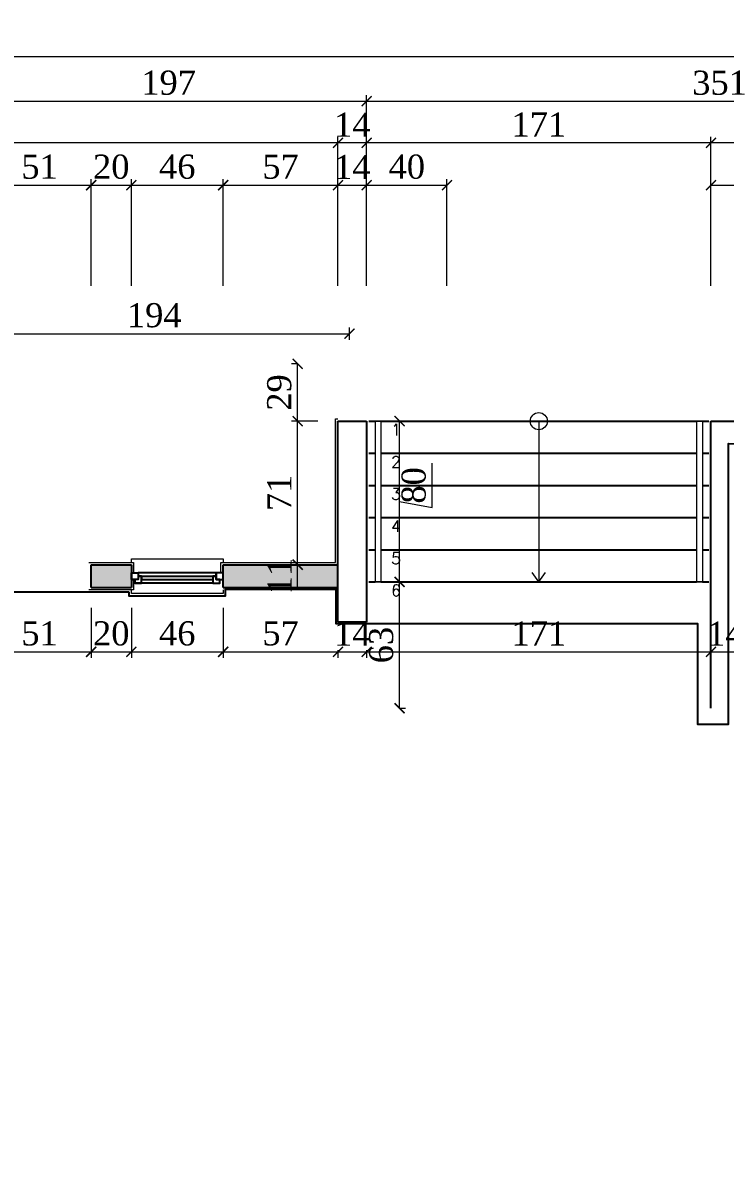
# Model space of a CAD drawing. Header units: metres. Extents: x 134072 to 172200, y 35728 to 38066.
# Drawn here: x 138261 to 138611, y 36903 to 37468 of the extents above; entities that cross this region are included whole.
import ezdxf

# ---------------------------------------------------------------- set-up
doc = ezdxf.new("R2010")
doc.units = ezdxf.units.M
for name, color, linetype in [('den', 156, 'Continuous'), ('duvaR', 52, 'Continuous'), ('Kolon', 175, 'Continuous'), ('pencere', 28, 'Continuous')]:
    doc.layers.add(name, color=color, linetype=linetype)
for name, color, linetype, lineweight in [('m_topraklama', 3, 'Continuous', 40), ('Olcu 20', 7, 'Continuous', 20), ('sıva', 145, 'Continuous', 5), ('tefriş', 23, 'Continuous', 15), ('Text 20', 253, 'Continuous', 20)]:
    doc.layers.add(name, color=color, linetype=linetype, lineweight=lineweight)
doc.styles.add('omer', font='times.ttf', dxfattribs={"height": 12})
doc.styles.get("Standard").update_dxf_attribs({"font": 'txt.shx'})
doc.dimstyles.new('ISO-25', dxfattribs={"dimtxt": 12, "dimasz": 5, "dimexe": 3, "dimexo": 10, "dimgap": 3, "dimtad": 1, "dimdec": 0, "dimtxsty": 'omer', "dimblk": 'ARCHTICK', "dimcen": 0, "dimclrd": 256, "dimclre": 256, "dimclrt": 256, "dimadec": 0, "dimazin": 0, "dimtfac": 1, "dimtdec": 0, "dimtix": 1, "dimtmove": 0, "dimatfit": 3, "dimldrblk": 'ARCHTICK', "dimfxl": 50, "dimfxlon": 1, "dimlwd": -1, "dimlwe": -1, "dimarcsym": 0})

# ---------------------------------------------------------------- blocks, each defined once
blk = doc.blocks.new('_ArchTick')
at = {"layer": 'Olcu 20', "color": 0, "const_width": 0.15}
blk.add_lwpolyline([(-0.5, -0.5), (0.5, 0.5)], dxfattribs=at)
blk = doc.blocks.new('*D408')
at = {"layer": 'Defpoints', "color": 0, "transparency": 16777216}
for p in [(138243.97, 37186.68), (138295.35, 37186.68), (138295.35, 37154.77)]:
    blk.add_point(p, dxfattribs=at)
at = {"layer": 'Olcu 20', "transparency": 16777216}
for p, q in [((138243.97, 37176.68), (138243.97, 37151.77)), ((138295.35, 37176.68), (138295.35, 37151.77)), ((138243.97, 37154.77), (138295.35, 37154.77))]:
    blk.add_line(p, q, dxfattribs=at)
at = {"layer": 'Olcu 20', "transparency": 16777216, "xscale": 5, "yscale": 5, "zscale": 5, "rotation": 180}
blk.add_blockref('_ArchTick', (138243.97, 37154.77), dxfattribs=at)
at = {"layer": 'Olcu 20', "transparency": 16777216, "xscale": 5, "yscale": 5, "zscale": 5}
blk.add_blockref('_ArchTick', (138295.35, 37154.77), dxfattribs=at)
at = {"layer": 'Olcu 20', "transparency": 16777216, "insert": (138269.66, 37163.88), "char_height": 12, "attachment_point": 5, "style": 'omer'}
blk.add_mtext('51', dxfattribs=at)
blk = doc.blocks.new('*D409')
at = {"layer": 'Defpoints', "color": 0, "transparency": 16777216}
for p in [(138295.35, 37186.68), (138315.33, 37186.68), (138315.33, 37154.77)]:
    blk.add_point(p, dxfattribs=at)
at = {"layer": 'Olcu 20', "transparency": 16777216}
for p, q in [((138295.35, 37176.68), (138295.35, 37151.77)), ((138315.33, 37176.68), (138315.33, 37151.77)), ((138295.35, 37154.77), (138315.33, 37154.77))]:
    blk.add_line(p, q, dxfattribs=at)
at = {"layer": 'Olcu 20', "transparency": 16777216, "insert": (138305.34, 37163.88), "char_height": 12, "attachment_point": 5, "style": 'omer'}
blk.add_mtext('20', dxfattribs=at)
blk = doc.blocks.new('*D410')
at = {"layer": 'Defpoints', "color": 0, "transparency": 16777216}
for p in [(138315.33, 37186.68), (138360.99, 37186.68), (138360.99, 37154.77)]:
    blk.add_point(p, dxfattribs=at)
at = {"layer": 'Olcu 20', "transparency": 16777216}
for p, q in [((138315.33, 37176.68), (138315.33, 37151.77)), ((138360.99, 37176.68), (138360.99, 37151.77)), ((138315.33, 37154.77), (138360.99, 37154.77))]:
    blk.add_line(p, q, dxfattribs=at)
at = {"layer": 'Olcu 20', "transparency": 16777216, "xscale": 5, "yscale": 5, "zscale": 5, "rotation": 180}
blk.add_blockref('_ArchTick', (138315.33, 37154.77), dxfattribs=at)
at = {"layer": 'Olcu 20', "transparency": 16777216, "xscale": 5, "yscale": 5, "zscale": 5}
blk.add_blockref('_ArchTick', (138360.99, 37154.77), dxfattribs=at)
at = {"layer": 'Olcu 20', "transparency": 16777216, "insert": (138338.16, 37163.88), "char_height": 12, "attachment_point": 5, "style": 'omer'}
blk.add_mtext('46', dxfattribs=at)
blk = doc.blocks.new('*D411')
at = {"layer": 'Defpoints', "color": 0, "transparency": 16777216}
for p in [(138360.99, 37186.68), (138418.07, 37165.6), (138418.07, 37154.77)]:
    blk.add_point(p, dxfattribs=at)
at = {"layer": 'Olcu 20', "transparency": 16777216}
for p, q in [((138360.99, 37176.68), (138360.99, 37151.77)), ((138360.99, 37154.77), (138418.07, 37154.77)), ((138418.07, 37155.6), (138418.07, 37151.77))]:
    blk.add_line(p, q, dxfattribs=at)
at = {"layer": 'Olcu 20', "transparency": 16777216, "xscale": 5, "yscale": 5, "zscale": 5, "rotation": 180}
blk.add_blockref('_ArchTick', (138360.99, 37154.77), dxfattribs=at)
at = {"layer": 'Olcu 20', "transparency": 16777216, "xscale": 5, "yscale": 5, "zscale": 5}
blk.add_blockref('_ArchTick', (138418.07, 37154.77), dxfattribs=at)
at = {"layer": 'Olcu 20', "transparency": 16777216, "insert": (138389.53, 37163.9), "char_height": 12, "attachment_point": 5, "style": 'omer'}
blk.add_mtext('57', dxfattribs=at)
blk = doc.blocks.new('*D412')
at = {"layer": 'Defpoints', "color": 0, "transparency": 16777216}
for p in [(138418.07, 37165.6), (138432.35, 37165.6), (138432.35, 37154.77)]:
    blk.add_point(p, dxfattribs=at)
at = {"layer": 'Olcu 20', "transparency": 16777216}
for p, q in [((138418.07, 37155.6), (138418.07, 37151.77)), ((138418.07, 37154.77), (138432.35, 37154.77)), ((138432.35, 37155.6), (138432.35, 37151.77))]:
    blk.add_line(p, q, dxfattribs=at)
at = {"layer": 'Olcu 20', "transparency": 16777216, "insert": (138425.21, 37163.77), "char_height": 12, "attachment_point": 5, "style": 'omer'}
blk.add_mtext('14', dxfattribs=at)
blk = doc.blocks.new('*D413')
at = {"layer": 'Defpoints', "color": 0, "transparency": 16777216}
for p in [(138432.35, 37165.6), (138603.59, 37159.84), (138603.59, 37154.77)]:
    blk.add_point(p, dxfattribs=at)
at = {"layer": 'Olcu 20', "transparency": 16777216}
for p, q in [((138432.35, 37155.6), (138432.35, 37151.77)), ((138432.35, 37154.77), (138603.59, 37154.77)), ((138603.59, 37154.77), (138603.59, 37151.77))]:
    blk.add_line(p, q, dxfattribs=at)
at = {"layer": 'Olcu 20', "transparency": 16777216, "xscale": 5, "yscale": 5, "zscale": 5, "rotation": 180}
blk.add_blockref('_ArchTick', (138432.35, 37154.77), dxfattribs=at)
at = {"layer": 'Olcu 20', "transparency": 16777216, "xscale": 5, "yscale": 5, "zscale": 5}
blk.add_blockref('_ArchTick', (138603.59, 37154.77), dxfattribs=at)
at = {"layer": 'Olcu 20', "transparency": 16777216, "insert": (138517.97, 37163.9), "char_height": 12, "attachment_point": 5, "style": 'omer'}
blk.add_mtext('171', dxfattribs=at)
blk = doc.blocks.new('*D414')
at = {"layer": 'Defpoints', "color": 0, "transparency": 16777216}
for p in [(138603.59, 37159.84), (138617.86, 37159.84), (138617.86, 37154.77)]:
    blk.add_point(p, dxfattribs=at)
at = {"layer": 'Olcu 20', "transparency": 16777216}
for p, q in [((138603.59, 37154.77), (138603.59, 37151.77)), ((138603.59, 37154.77), (138617.86, 37154.77)), ((138617.86, 37154.77), (138617.86, 37151.77))]:
    blk.add_line(p, q, dxfattribs=at)
at = {"layer": 'Olcu 20', "transparency": 16777216, "insert": (138610.73, 37163.77), "char_height": 12, "attachment_point": 5, "style": 'omer'}
blk.add_mtext('14', dxfattribs=at)
blk = doc.blocks.new('*D493')
at = {"layer": 'Defpoints', "color": 0, "transparency": 16777216}
for p in [(138444.08, 37189.54), (138448.72, 37189.54), (138440.3, 37126.75)]:
    blk.add_point(p, dxfattribs=at)
at = {"layer": 'Olcu 20', "transparency": 16777216}
for p, q in [((138448.72, 37189.54), (138451.72, 37189.54)), ((138448.72, 37126.75), (138448.72, 37189.54)), ((138448.72, 37126.75), (138451.72, 37126.75))]:
    blk.add_line(p, q, dxfattribs=at)
at = {"layer": 'Olcu 20', "transparency": 16777216, "xscale": 5, "yscale": 5, "zscale": 5}
for p, rotation in [((138448.72, 37189.54), 90), ((138448.72, 37126.75), 270)]:
    blk.add_blockref('_ArchTick', p, dxfattribs=dict(at, rotation=rotation))
at = {"layer": 'Olcu 20', "transparency": 16777216, "insert": (138439.62, 37158.14), "char_height": 12, "attachment_point": 5, "rotation": 90, "style": 'omer'}
blk.add_mtext('63', dxfattribs=at)
blk = doc.blocks.new('*D494')
at = {"layer": 'Defpoints', "color": 0, "transparency": 16777216}
for p in [(138442.12, 37269.5), (138448.72, 37269.5), (138444.08, 37189.54)]:
    blk.add_point(p, dxfattribs=at)
at = {"layer": 'Olcu 20', "transparency": 16777216}
for p, q in [((138448.72, 37269.5), (138451.72, 37269.5)), ((138448.72, 37189.54), (138448.72, 37269.5)), ((138464.9, 37226.52), (138464.9, 37248.53)), ((138448.72, 37229.52), (138464.9, 37226.52)), ((138448.72, 37189.54), (138451.72, 37189.54))]:
    blk.add_line(p, q, dxfattribs=at)
at = {"layer": 'Olcu 20', "transparency": 16777216, "xscale": 5, "yscale": 5, "zscale": 5}
for p, rotation in [((138448.72, 37269.5), 90), ((138448.72, 37189.54), 270)]:
    blk.add_blockref('_ArchTick', p, dxfattribs=dict(at, rotation=rotation))
at = {"layer": 'Olcu 20', "transparency": 16777216, "insert": (138455.79, 37237.53), "char_height": 12, "attachment_point": 5, "rotation": 90, "style": 'omer'}
blk.add_mtext('80', dxfattribs=at)
blk = doc.blocks.new('*D497')
at = {"layer": 'Defpoints', "color": 0, "transparency": 16777216}
for p in [(138398.04, 37198.1), (138404.18, 37198.1), (138404.72, 37186.68)]:
    blk.add_point(p, dxfattribs=at)
at = {"layer": 'Olcu 20', "transparency": 16777216}
for p, q in [((138398.04, 37198.1), (138395.04, 37198.1)), ((138398.04, 37186.68), (138398.04, 37198.1)), ((138398.04, 37186.68), (138395.04, 37186.68))]:
    blk.add_line(p, q, dxfattribs=at)
at = {"layer": 'Olcu 20', "transparency": 16777216, "insert": (138389.04, 37192.39), "char_height": 12, "attachment_point": 5, "rotation": 90, "style": 'omer'}
blk.add_mtext('11', dxfattribs=at)
blk = doc.blocks.new('*D498')
at = {"layer": 'Defpoints', "color": 0, "transparency": 16777216}
for p in [(138398.04, 37269.45), (138418.07, 37269.45), (138404.18, 37198.1)]:
    blk.add_point(p, dxfattribs=at)
at = {"layer": 'Olcu 20', "transparency": 16777216}
for p, q in [((138408.07, 37269.45), (138395.04, 37269.45)), ((138398.04, 37198.1), (138398.04, 37269.45)), ((138398.04, 37198.1), (138395.04, 37198.1))]:
    blk.add_line(p, q, dxfattribs=at)
at = {"layer": 'Olcu 20', "transparency": 16777216, "xscale": 5, "yscale": 5, "zscale": 5}
for p, rotation in [((138398.04, 37269.45), 90), ((138398.04, 37198.1), 270)]:
    blk.add_blockref('_ArchTick', p, dxfattribs=dict(at, rotation=rotation))
at = {"layer": 'Olcu 20', "transparency": 16777216, "insert": (138388.92, 37233.78), "char_height": 12, "attachment_point": 5, "rotation": 90, "style": 'omer'}
blk.add_mtext('71', dxfattribs=at)
blk = doc.blocks.new('*D499')
at = {"layer": 'Defpoints', "color": 0, "transparency": 16777216}
for p in [(138398.04, 37297.99), (138404.18, 37297.99), (138418.07, 37269.45)]:
    blk.add_point(p, dxfattribs=at)
at = {"layer": 'Olcu 20', "transparency": 16777216}
for p, q in [((138398.04, 37297.99), (138395.04, 37297.99)), ((138398.04, 37269.45), (138398.04, 37297.99)), ((138408.07, 37269.45), (138395.04, 37269.45))]:
    blk.add_line(p, q, dxfattribs=at)
at = {"layer": 'Olcu 20', "transparency": 16777216, "xscale": 5, "yscale": 5, "zscale": 5}
for p, rotation in [((138398.04, 37297.99), 90), ((138398.04, 37269.45), 270)]:
    blk.add_blockref('_ArchTick', p, dxfattribs=dict(at, rotation=rotation))
at = {"layer": 'Olcu 20', "transparency": 16777216, "insert": (138388.92, 37283.72), "char_height": 12, "attachment_point": 5, "rotation": 90, "style": 'omer'}
blk.add_mtext('29', dxfattribs=at)
blk = doc.blocks.new('*D549')
at = {"layer": 'Defpoints', "color": 0, "transparency": 16777216}
for p in [(138295.35, 37386.81), (138243.97, 37198.1), (138295.35, 37198.1)]:
    blk.add_point(p, dxfattribs=at)
at = {"layer": 'Olcu 20', "transparency": 16777216}
for p, q in [((138243.97, 37336.81), (138243.97, 37389.81)), ((138243.97, 37386.81), (138295.35, 37386.81)), ((138295.35, 37336.81), (138295.35, 37389.81))]:
    blk.add_line(p, q, dxfattribs=at)
at = {"layer": 'Olcu 20', "transparency": 16777216, "xscale": 5, "yscale": 5, "zscale": 5, "rotation": 180}
blk.add_blockref('_ArchTick', (138243.97, 37386.81), dxfattribs=at)
at = {"layer": 'Olcu 20', "transparency": 16777216, "xscale": 5, "yscale": 5, "zscale": 5}
blk.add_blockref('_ArchTick', (138295.35, 37386.81), dxfattribs=at)
at = {"layer": 'Olcu 20', "transparency": 16777216, "insert": (138269.66, 37395.91), "char_height": 12, "attachment_point": 5, "style": 'omer'}
blk.add_mtext('51', dxfattribs=at)
blk = doc.blocks.new('*D550')
at = {"layer": 'Defpoints', "color": 0, "transparency": 16777216}
for p in [(138315.33, 37386.81), (138295.35, 37198.1), (138315.33, 37198.1)]:
    blk.add_point(p, dxfattribs=at)
at = {"layer": 'Olcu 20', "transparency": 16777216}
for p, q in [((138295.35, 37336.81), (138295.35, 37389.81)), ((138295.35, 37386.81), (138315.33, 37386.81)), ((138315.33, 37336.81), (138315.33, 37389.81))]:
    blk.add_line(p, q, dxfattribs=at)
at = {"layer": 'Olcu 20', "transparency": 16777216, "insert": (138305.34, 37395.91), "char_height": 12, "attachment_point": 5, "style": 'omer'}
blk.add_mtext('20', dxfattribs=at)
blk = doc.blocks.new('*D551')
at = {"layer": 'Defpoints', "color": 0, "transparency": 16777216}
for p in [(138360.99, 37386.81), (138315.33, 37198.1), (138360.99, 37198.1)]:
    blk.add_point(p, dxfattribs=at)
at = {"layer": 'Olcu 20', "transparency": 16777216}
for p, q in [((138315.33, 37336.81), (138315.33, 37389.81)), ((138315.33, 37386.81), (138360.99, 37386.81)), ((138360.99, 37336.81), (138360.99, 37389.81))]:
    blk.add_line(p, q, dxfattribs=at)
at = {"layer": 'Olcu 20', "transparency": 16777216, "xscale": 5, "yscale": 5, "zscale": 5, "rotation": 180}
blk.add_blockref('_ArchTick', (138315.33, 37386.81), dxfattribs=at)
at = {"layer": 'Olcu 20', "transparency": 16777216, "xscale": 5, "yscale": 5, "zscale": 5}
blk.add_blockref('_ArchTick', (138360.99, 37386.81), dxfattribs=at)
at = {"layer": 'Olcu 20', "transparency": 16777216, "insert": (138338.16, 37395.91), "char_height": 12, "attachment_point": 5, "style": 'omer'}
blk.add_mtext('46', dxfattribs=at)
blk = doc.blocks.new('*D552')
at = {"layer": 'Defpoints', "color": 0, "transparency": 16777216}
for p in [(138418.07, 37386.81), (138418.07, 37269.45), (138360.99, 37198.1)]:
    blk.add_point(p, dxfattribs=at)
at = {"layer": 'Olcu 20', "transparency": 16777216}
for p, q in [((138360.99, 37336.81), (138360.99, 37389.81)), ((138360.99, 37386.81), (138418.07, 37386.81)), ((138418.07, 37336.81), (138418.07, 37389.81))]:
    blk.add_line(p, q, dxfattribs=at)
at = {"layer": 'Olcu 20', "transparency": 16777216, "xscale": 5, "yscale": 5, "zscale": 5, "rotation": 180}
blk.add_blockref('_ArchTick', (138360.99, 37386.81), dxfattribs=at)
at = {"layer": 'Olcu 20', "transparency": 16777216, "xscale": 5, "yscale": 5, "zscale": 5}
blk.add_blockref('_ArchTick', (138418.07, 37386.81), dxfattribs=at)
at = {"layer": 'Olcu 20', "transparency": 16777216, "insert": (138389.53, 37395.93), "char_height": 12, "attachment_point": 5, "style": 'omer'}
blk.add_mtext('57', dxfattribs=at)
blk = doc.blocks.new('*D553')
at = {"layer": 'Defpoints', "color": 0, "transparency": 16777216}
for p in [(138432.35, 37386.81), (138418.07, 37269.45), (138432.35, 37269.45)]:
    blk.add_point(p, dxfattribs=at)
at = {"layer": 'Olcu 20', "transparency": 16777216}
for p, q in [((138418.07, 37336.81), (138418.07, 37389.81)), ((138418.07, 37386.81), (138432.35, 37386.81)), ((138432.35, 37336.81), (138432.35, 37389.81))]:
    blk.add_line(p, q, dxfattribs=at)
at = {"layer": 'Olcu 20', "transparency": 16777216, "insert": (138425.21, 37395.81), "char_height": 12, "attachment_point": 5, "style": 'omer'}
blk.add_mtext('14', dxfattribs=at)
blk = doc.blocks.new('*D554')
at = {"layer": 'Defpoints', "color": 0, "transparency": 16777216}
for p in [(138472.3, 37386.81), (138432.35, 37269.45), (138472.3, 37126.75)]:
    blk.add_point(p, dxfattribs=at)
at = {"layer": 'Olcu 20', "transparency": 16777216}
for p, q in [((138432.35, 37336.81), (138432.35, 37389.81)), ((138432.35, 37386.81), (138472.3, 37386.81)), ((138472.3, 37336.81), (138472.3, 37389.81))]:
    blk.add_line(p, q, dxfattribs=at)
at = {"layer": 'Olcu 20', "transparency": 16777216, "xscale": 5, "yscale": 5, "zscale": 5, "rotation": 180}
blk.add_blockref('_ArchTick', (138432.35, 37386.81), dxfattribs=at)
at = {"layer": 'Olcu 20', "transparency": 16777216, "xscale": 5, "yscale": 5, "zscale": 5}
blk.add_blockref('_ArchTick', (138472.3, 37386.81), dxfattribs=at)
at = {"layer": 'Olcu 20', "transparency": 16777216, "insert": (138452.32, 37395.91), "char_height": 12, "attachment_point": 5, "style": 'omer'}
blk.add_mtext('40', dxfattribs=at)
blk = doc.blocks.new('*D504')
at = {"layer": 'Defpoints', "color": 0, "transparency": 16777216}
for p in [(138654.96, 37386.81), (138603.59, 37269.45), (138654.96, 37269.45)]:
    blk.add_point(p, dxfattribs=at)
at = {"layer": 'Olcu 20', "transparency": 16777216}
for p, q in [((138603.59, 37336.81), (138603.59, 37389.81)), ((138603.59, 37386.81), (138654.96, 37386.81)), ((138654.96, 37336.81), (138654.96, 37389.81))]:
    blk.add_line(p, q, dxfattribs=at)
at = {"layer": 'Olcu 20', "transparency": 16777216, "xscale": 5, "yscale": 5, "zscale": 5, "rotation": 180}
blk.add_blockref('_ArchTick', (138603.59, 37386.81), dxfattribs=at)
at = {"layer": 'Olcu 20', "transparency": 16777216, "xscale": 5, "yscale": 5, "zscale": 5}
blk.add_blockref('_ArchTick', (138654.96, 37386.81), dxfattribs=at)
at = {"layer": 'Olcu 20', "transparency": 16777216, "insert": (138629.28, 37395.91), "char_height": 12, "attachment_point": 5, "style": 'omer'}
blk.add_mtext('51', dxfattribs=at)
blk = doc.blocks.new('*D560')
at = {"layer": 'Defpoints', "color": 0, "transparency": 16777216}
for p in [(138603.59, 37407.85), (138603.59, 37269.45), (138783.4, 37269.45)]:
    blk.add_point(p, dxfattribs=at)
at = {"layer": 'Olcu 20', "transparency": 16777216}
for p, q in [((138603.59, 37357.85), (138603.59, 37410.85)), ((138783.4, 37407.85), (138603.59, 37407.85)), ((138783.4, 37357.85), (138783.4, 37410.85))]:
    blk.add_line(p, q, dxfattribs=at)
at = {"layer": 'Olcu 20', "transparency": 16777216, "xscale": 5, "yscale": 5, "zscale": 5, "rotation": 180}
blk.add_blockref('_ArchTick', (138603.59, 37407.85), dxfattribs=at)
at = {"layer": 'Olcu 20', "transparency": 16777216, "xscale": 5, "yscale": 5, "zscale": 5}
blk.add_blockref('_ArchTick', (138783.4, 37407.85), dxfattribs=at)
at = {"layer": 'Olcu 20', "transparency": 16777216, "insert": (138693.5, 37416.95), "char_height": 12, "attachment_point": 5, "style": 'omer'}
blk.add_mtext('180', dxfattribs=at)
blk = doc.blocks.new('*D561')
at = {"layer": 'Defpoints', "color": 0, "transparency": 16777216}
for p in [(138432.35, 37407.85), (138432.35, 37269.45), (138603.59, 37269.45)]:
    blk.add_point(p, dxfattribs=at)
at = {"layer": 'Olcu 20', "transparency": 16777216}
for p, q in [((138432.35, 37357.85), (138432.35, 37410.85)), ((138603.59, 37407.85), (138432.35, 37407.85)), ((138603.59, 37357.85), (138603.59, 37410.85))]:
    blk.add_line(p, q, dxfattribs=at)
at = {"layer": 'Olcu 20', "transparency": 16777216, "xscale": 5, "yscale": 5, "zscale": 5, "rotation": 180}
blk.add_blockref('_ArchTick', (138432.35, 37407.85), dxfattribs=at)
at = {"layer": 'Olcu 20', "transparency": 16777216, "xscale": 5, "yscale": 5, "zscale": 5}
blk.add_blockref('_ArchTick', (138603.59, 37407.85), dxfattribs=at)
at = {"layer": 'Olcu 20', "transparency": 16777216, "insert": (138517.97, 37416.97), "char_height": 12, "attachment_point": 5, "style": 'omer'}
blk.add_mtext('171', dxfattribs=at)
blk = doc.blocks.new('*D562')
at = {"layer": 'Defpoints', "color": 0, "transparency": 16777216}
for p in [(138418.07, 37407.85), (138418.07, 37269.45), (138432.35, 37269.45)]:
    blk.add_point(p, dxfattribs=at)
at = {"layer": 'Olcu 20', "transparency": 16777216}
for p, q in [((138418.07, 37357.85), (138418.07, 37410.85)), ((138432.35, 37407.85), (138418.07, 37407.85)), ((138432.35, 37357.85), (138432.35, 37410.85))]:
    blk.add_line(p, q, dxfattribs=at)
at = {"layer": 'Olcu 20', "transparency": 16777216, "insert": (138425.21, 37416.85), "char_height": 12, "attachment_point": 5, "style": 'omer'}
blk.add_mtext('14', dxfattribs=at)
blk = doc.blocks.new('*D563')
at = {"layer": 'Defpoints', "color": 0, "transparency": 16777216}
for p in [(137958.56, 37407.85), (137958.56, 37269.45), (138418.07, 37269.45)]:
    blk.add_point(p, dxfattribs=at)
at = {"layer": 'Olcu 20', "transparency": 16777216}
for p, q in [((137958.56, 37357.85), (137958.56, 37410.85)), ((138418.07, 37407.85), (137958.56, 37407.85)), ((138418.07, 37357.85), (138418.07, 37410.85))]:
    blk.add_line(p, q, dxfattribs=at)
at = {"layer": 'Olcu 20', "transparency": 16777216, "xscale": 5, "yscale": 5, "zscale": 5, "rotation": 180}
blk.add_blockref('_ArchTick', (137958.56, 37407.85), dxfattribs=at)
at = {"layer": 'Olcu 20', "transparency": 16777216, "xscale": 5, "yscale": 5, "zscale": 5}
blk.add_blockref('_ArchTick', (138418.07, 37407.85), dxfattribs=at)
at = {"layer": 'Olcu 20', "transparency": 16777216, "insert": (138188.32, 37416.95), "char_height": 12, "attachment_point": 5, "style": 'omer'}
blk.add_mtext('460', dxfattribs=at)
blk = doc.blocks.new('*D514')
at = {"layer": 'Defpoints', "color": 0, "transparency": 16777216}
for p in [(138432.35, 37428.55), (138235.41, 37358.92), (138432.35, 37358.92)]:
    blk.add_point(p, dxfattribs=at)
at = {"layer": 'Olcu 20', "transparency": 16777216}
for p, q in [((138235.41, 37378.55), (138235.41, 37431.55)), ((138432.35, 37378.55), (138432.35, 37431.55)), ((138235.41, 37428.55), (138432.35, 37428.55))]:
    blk.add_line(p, q, dxfattribs=at)
at = {"layer": 'Olcu 20', "transparency": 16777216, "xscale": 5, "yscale": 5, "zscale": 5, "rotation": 180}
blk.add_blockref('_ArchTick', (138235.41, 37428.55), dxfattribs=at)
at = {"layer": 'Olcu 20', "transparency": 16777216, "xscale": 5, "yscale": 5, "zscale": 5}
blk.add_blockref('_ArchTick', (138432.35, 37428.55), dxfattribs=at)
at = {"layer": 'Olcu 20', "transparency": 16777216, "insert": (138333.88, 37437.67), "char_height": 12, "attachment_point": 5, "style": 'omer'}
blk.add_mtext('197', dxfattribs=at)
blk = doc.blocks.new('*D515')
at = {"layer": 'Defpoints', "color": 0, "transparency": 16777216}
for p in [(138783.4, 37428.55), (138432.35, 37358.92), (138783.4, 37358.92)]:
    blk.add_point(p, dxfattribs=at)
at = {"layer": 'Olcu 20', "transparency": 16777216}
for p, q in [((138432.35, 37378.55), (138432.35, 37431.55)), ((138783.4, 37378.55), (138783.4, 37431.55)), ((138432.35, 37428.55), (138783.4, 37428.55))]:
    blk.add_line(p, q, dxfattribs=at)
at = {"layer": 'Olcu 20', "transparency": 16777216, "xscale": 5, "yscale": 5, "zscale": 5, "rotation": 180}
blk.add_blockref('_ArchTick', (138432.35, 37428.55), dxfattribs=at)
at = {"layer": 'Olcu 20', "transparency": 16777216, "xscale": 5, "yscale": 5, "zscale": 5}
blk.add_blockref('_ArchTick', (138783.4, 37428.55), dxfattribs=at)
at = {"layer": 'Olcu 20', "transparency": 16777216, "insert": (138607.87, 37437.65), "char_height": 12, "attachment_point": 5, "style": 'omer'}
blk.add_mtext('351', dxfattribs=at)
blk = doc.blocks.new('*D520')
at = {"layer": 'Defpoints', "color": 0, "transparency": 16777216}
for p in [(137958.56, 37450.58), (137958.56, 37269.45), (139337.09, 37269.45)]:
    blk.add_point(p, dxfattribs=at)
at = {"layer": 'Olcu 20', "transparency": 16777216}
for p, q in [((137958.56, 37400.58), (137958.56, 37453.58)), ((139337.09, 37400.58), (139337.09, 37453.58)), ((139337.09, 37450.58), (137958.56, 37450.58))]:
    blk.add_line(p, q, dxfattribs=at)
at = {"layer": 'Olcu 20', "transparency": 16777216, "xscale": 5, "yscale": 5, "zscale": 5, "rotation": 180}
blk.add_blockref('_ArchTick', (137958.56, 37450.58), dxfattribs=at)
at = {"layer": 'Olcu 20', "transparency": 16777216, "xscale": 5, "yscale": 5, "zscale": 5}
blk.add_blockref('_ArchTick', (139337.09, 37450.58), dxfattribs=at)
at = {"layer": 'Olcu 20', "transparency": 16777216, "insert": (138647.83, 37459.7), "char_height": 12, "attachment_point": 5, "style": 'omer'}
blk.add_mtext('1379', dxfattribs=at)
blk = doc.blocks.new('*D631')
at = {"layer": 'Defpoints', "color": 0, "transparency": 16777216}
for p in [(138423.78, 37312.96), (138229.7, 37297.99), (138423.78, 37297.99)]:
    blk.add_point(p, dxfattribs=at)
at = {"layer": 'Olcu 20', "transparency": 16777216}
for p, q in [((138229.7, 37309.96), (138229.7, 37315.96)), ((138229.7, 37312.96), (138423.78, 37312.96)), ((138423.78, 37309.96), (138423.78, 37315.96))]:
    blk.add_line(p, q, dxfattribs=at)
at = {"layer": 'Olcu 20', "transparency": 16777216, "xscale": 5, "yscale": 5, "zscale": 5, "rotation": 180}
blk.add_blockref('_ArchTick', (138229.7, 37312.96), dxfattribs=at)
at = {"layer": 'Olcu 20', "transparency": 16777216, "xscale": 5, "yscale": 5, "zscale": 5}
blk.add_blockref('_ArchTick', (138423.78, 37312.96), dxfattribs=at)
at = {"layer": 'Olcu 20', "transparency": 16777216, "insert": (138326.74, 37322.08), "char_height": 12, "attachment_point": 5, "style": 'omer'}
blk.add_mtext('194', dxfattribs=at)

msp = doc.modelspace()

# ---------------------------------------------------------------- hatches: boundary and pattern name
at = {"layer": 'm_topraklama'}
h = msp.add_hatch(dxfattribs=at)
h.set_pattern_fill('JIS_STN_2.5', color=4)
h.set_pattern_definition([(45, (3413.7311, 9022.4061), (-1.767766953, 1.767766953), []), (45, (3415.4961, 9022.4061), (-1.767766953, 1.767766953), [1.2, -0.5])])
h.paths.add_polyline_path([(138218.29, 37198.1), (138152.64, 37198.1), (138152.64, 37186.68), (138218.29, 37186.68)])
h.paths.add_polyline_path([(138235.41, 37198.1), (138218.29, 37198.1), (138218.29, 37163.85), (138235.41, 37163.85)])
h.paths.add_polyline_path([(138243.97, 37198.1), (138235.41, 37198.1), (138235.41, 37186.68), (138243.97, 37186.68)])
h.paths.add_polyline_path([(138315.33, 37198.1), (138295.35, 37198.1), (138295.35, 37186.68), (138315.33, 37186.68)])
h.paths.add_polyline_path([(138418.07, 37198.1), (138360.99, 37198.1), (138360.99, 37186.68), (138418.07, 37186.68)])
h.paths.add_polyline_path([(138049.9, 37198.1), (137975.69, 37198.1), (137975.69, 37186.68), (138049.9, 37186.68)])
h.paths.add_polyline_path([(137975.69, 37198.1), (137958.56, 37198.1), (137958.56, 37163.85), (137975.69, 37163.85)])
h.paths.add_polyline_path([(137969.98, 37163.85), (137958.56, 37163.85), (137958.56, 37078.23), (137969.98, 37078.23)])
h.paths.add_polyline_path([(137969.98, 36975.48), (137958.56, 36975.48), (137958.56, 36889.86), (137969.98, 36889.86)])
h.paths.add_polyline_path([(137975.69, 36889.86), (137958.56, 36889.86), (137958.56, 36855.61), (137975.69, 36855.61)])
h.paths.add_polyline_path([(137969.98, 36855.61), (137958.56, 36855.61), (137958.56, 36764.28), (137969.98, 36764.28)])
h.paths.add_polyline_path([(137969.98, 36684.36), (137958.56, 36684.36), (137958.56, 36613.01), (137969.98, 36613.01)])
h.paths.add_polyline_path([(137975.69, 36613.01), (137958.56, 36613.01), (137958.56, 36578.76), (137975.69, 36578.76)])
h.paths.add_polyline_path([(137969.98, 36578.76), (137958.56, 36578.76), (137958.56, 36510.26), (137969.98, 36510.26)])
h.paths.add_polyline_path([(137969.98, 36430.35), (137958.56, 36430.35), (137958.56, 36390.39), (137969.98, 36390.39)])
h.paths.add_polyline_path([(137975.69, 36390.39), (137958.56, 36390.39), (137958.56, 36356.14), (137975.69, 36356.14)])
h.paths.add_polyline_path([(138129.81, 36367.56), (137975.69, 36367.56), (137975.69, 36356.14), (138129.81, 36356.14)])
h.paths.add_polyline_path([(138164.06, 36373.26), (138129.81, 36373.26), (138129.81, 36356.14), (138164.06, 36356.14)])
h.paths.add_polyline_path([(138241.12, 36367.56), (138164.06, 36367.56), (138164.06, 36356.14), (138241.12, 36356.14)])
h.paths.add_polyline_path([(139000.31, 36316.18), (138966.06, 36316.18), (138966.06, 36299.06), (139000.31, 36299.06), (139000.31, 36299.06)])
h.paths.add_polyline_path([(138971.77, 36299.06), (138966.06, 36299.06), (138966.06, 36276.22), (138783.4, 36276.22), (138783.4, 36299.06), (138777.69, 36299.06), (138777.69, 36270.52), (138971.77, 36270.52)])
h.paths.add_polyline_path([(139071.66, 36310.47), (139000.31, 36310.47), (139000.31, 36299.06), (139071.66, 36299.06)])
h.paths.add_polyline_path([(139245.76, 36310.47), (139174.41, 36310.47), (139174.41, 36299.06), (139245.76, 36299.06)])
h.paths.add_polyline_path([(139280.01, 36316.18), (139245.76, 36316.18), (139245.76, 36299.06), (139280.01, 36299.06)])
h.paths.add_polyline_path([(139280.01, 36393.24), (139268.6, 36393.24), (139268.6, 36316.18), (139280.01, 36316.18)])
h.paths.add_polyline_path([(139280.01, 36578.76), (139268.6, 36578.76), (139268.6, 36495.99), (139280.01, 36495.99)])
h.paths.add_polyline_path([(139337.09, 36593.03), (139337.09, 36593.03), (139265.74, 36593.03), (139265.74, 36578.76), (139337.09, 36578.76)])
h.paths.add_polyline_path([(139337.09, 36648.68), (139325.68, 36648.68), (139325.68, 36593.03), (139337.09, 36593.03)])
h.paths.add_polyline_path([(139337.09, 36767.13), (139325.68, 36767.13), (139325.68, 36728.6), (139337.09, 36728.6)])
h.paths.add_polyline_path([(139337.09, 36801.38), (139319.97, 36801.38), (139319.97, 36767.13), (139337.09, 36767.13)])
h.paths.add_polyline_path([(139337.09, 36839.91), (139325.68, 36839.91), (139325.68, 36801.38), (139337.09, 36801.38)])
h.paths.add_polyline_path([(139337.09, 36975.48), (139325.68, 36975.48), (139325.68, 36919.82), (139337.09, 36919.82)])
h.paths.add_polyline_path([(139337.09, 36989.75), (139265.74, 36989.75), (139265.74, 36975.48), (139337.09, 36975.48)])
h.paths.add_polyline_path([(139280.01, 37069.66), (139268.6, 37069.66), (139268.6, 36989.75), (139280.01, 36989.75)])
h.paths.add_polyline_path([(139280.01, 37252.33), (139268.6, 37252.33), (139268.6, 37172.41), (139280.01, 37172.41)])
h.paths.add_polyline_path([(139280.01, 37269.45), (139245.76, 37269.45), (139245.76, 37252.33), (139280.01, 37252.33)])
h.paths.add_polyline_path([(139245.76, 37269.45), (139174.41, 37269.45), (139174.41, 37258.04), (139245.76, 37258.04)])
h.paths.add_polyline_path([(139071.66, 37269.45), (139000.31, 37269.45), (139000.31, 37258.04), (139071.66, 37258.04)])
h.paths.add_polyline_path([(139000.31, 37269.45), (138966.06, 37269.45), (138966.06, 37252.33), (139000.31, 37252.33)])
h.paths.add_polyline_path([(138906.13, 37198.1), (138886.15, 37198.1), (138886.15, 37186.68), (138906.13, 37186.68)])

# ---------------------------------------------------------------- linework, layer by layer
at = {"layer": 'den'}
for p, q in [((138433.49, 37269.45), (138436.63, 37269.45)), ((138439.48, 37269.45), (138596.46, 37269.45)), ((138439.48, 37269.45), (138596.46, 37269.45)), ((138599.31, 37269.45), (138602.45, 37269.45)), ((138433.49, 37253.47), (138436.63, 37253.47)), ((138439.48, 37253.47), (138596.46, 37253.47)), ((138599.31, 37253.47), (138602.45, 37253.47)), ((138433.49, 37237.49), (138436.63, 37237.49)), ((138439.48, 37237.49), (138596.46, 37237.49)), ((138599.31, 37237.49), (138602.45, 37237.49)), ((138433.49, 37221.5), (138436.63, 37221.5)), ((138439.48, 37221.5), (138596.46, 37221.5)), ((138599.31, 37221.5), (138602.45, 37221.5)), ((138433.49, 37205.52), (138436.63, 37205.52)), ((138439.48, 37205.52), (138596.46, 37205.52)), ((138599.31, 37205.52), (138602.45, 37205.52)), ((138433.49, 37189.54), (138436.63, 37189.54)), ((138439.48, 37189.54), (138596.46, 37189.54)), ((138439.48, 37189.54), (138596.46, 37189.54)), ((138599.31, 37189.54), (138602.45, 37189.54))]:
    msp.add_line(p, q, dxfattribs=at)
at = {"layer": 'den', "lineweight": 5}
for points in [[(138315.33, 37199.24), (138315.33, 37200.95), (138360.99, 37200.95), (138360.99, 37199.24)], [(138360.99, 37185.54), (138360.99, 37183.83), (138315.33, 37183.83), (138315.33, 37185.54)]]:
    msp.add_lwpolyline(points, dxfattribs=at)
at = {"layer": 'duvaR'}
for p, q in [((138603.59, 37269.45), (138654.96, 37269.45)), ((138603.59, 37126.75), (138603.59, 37269.45)), ((138295.35, 37186.68), (138295.35, 37198.1)), ((138295.35, 37198.1), (138315.33, 37198.1)), ((138315.33, 37198.1), (138315.33, 37186.68)), ((138360.99, 37198.1), (138418.07, 37198.1)), ((138360.99, 37186.68), (138360.99, 37198.1)), ((138295.35, 37186.68), (138315.33, 37186.68)), ((138360.99, 37186.68), (138418.07, 37186.68))]:
    msp.add_line(p, q, dxfattribs=at)
for points in [[(138314.11, 37184.66), (138314.11, 37182.64), (138362.09, 37182.64), (138362.09, 37185.96), (138417.06, 37185.96), (138417.06, 37168.83), (138433.23, 37168.83), (138596.88, 37168.83), (138596.88, 37118.73), (138612.39, 37118.73), (138612.39, 37258.41), (138617.86, 37258.04)], [(137983.45, 37183.48), (138216.38, 37183.48), (138216.38, 37159.02), (138238.04, 37159.02), (138238.04, 37184.66), (138314.11, 37184.66)]]:
    msp.add_lwpolyline(points, dxfattribs=at)
at = {"layer": 'Kolon'}
for p, q in [((138418.07, 37169.56), (138418.07, 37269.45)), ((138418.07, 37269.45), (138432.35, 37269.45)), ((138432.35, 37269.45), (138432.35, 37169.56)), ((138432.35, 37169.56), (138418.07, 37169.56))]:
    msp.add_line(p, q, dxfattribs=at)
at = {"layer": 'Olcu 20'}
for p, q in [((138517.97, 37269.45), (138517.97, 37189.54)), ((138517.97, 37189.54), (138514.69, 37194.21)), ((138517.97, 37189.54), (138521.24, 37194.21))]:
    msp.add_line(p, q, dxfattribs=at)
msp.add_circle((138517.97, 37269.45), 4.28, dxfattribs=at)
at = {"layer": 'pencere'}
msp.add_lwpolyline([(138315.33, 37190.68), (138315.33, 37194.1), (138318.75, 37194.1), (138318.75, 37190.68), (138315.33, 37190.68), (138317.04, 37190.68), (138317.04, 37188.97), (138320.46, 37188.97), (138320.46, 37192.39), (138318.75, 37192.39), (138357.57, 37192.39), (138357.57, 37190.68), (138360.99, 37190.68), (138360.99, 37194.1), (138357.57, 37194.1), (138357.57, 37192.39), (138355.86, 37192.39), (138355.86, 37188.97), (138359.28, 37188.97), (138359.28, 37190.68), (138357.57, 37190.68), (138357.57, 37194.1), (138318.75, 37194.1), (138318.75, 37192.39), (138320.46, 37192.39), (138320.46, 37190.68), (138355.86, 37190.68), (138355.86, 37188.97), (138317.04, 37188.97)], dxfattribs=at)
at = {"layer": 'sıva'}
for points in [[(138359.85, 37194.1), (138359.85, 37199.24), (138416.93, 37199.24), (138416.93, 37270.59), (138418.07, 37270.59)], [(138294.21, 37199.24), (138294.21, 37199.24), (138316.47, 37199.24), (138316.47, 37194.1)], [(138316.47, 37190.68), (138316.47, 37185.54), (138294.21, 37185.54)]]:
    msp.add_lwpolyline(points, dxfattribs=at)
at = {"layer": 'tefriş'}
for p, q in [((138436.63, 37269.45), (138436.63, 37189.54)), ((138439.48, 37269.45), (138436.63, 37269.45)), ((138436.63, 37269.45), (138439.48, 37269.45)), ((138436.63, 37269.45), (138439.48, 37269.45)), ((138439.48, 37269.45), (138439.48, 37189.54)), ((138596.46, 37269.45), (138596.46, 37189.54)), ((138599.31, 37269.45), (138596.46, 37269.45)), ((138596.46, 37269.45), (138599.31, 37269.45)), ((138596.46, 37269.45), (138599.31, 37269.45)), ((138599.31, 37269.45), (138599.31, 37189.54)), ((138439.48, 37189.54), (138436.63, 37189.54)), ((138436.63, 37189.54), (138439.48, 37189.54)), ((138436.63, 37189.54), (138439.48, 37189.54)), ((138599.31, 37189.54), (138596.46, 37189.54)), ((138596.46, 37189.54), (138599.31, 37189.54)), ((138596.46, 37189.54), (138599.31, 37189.54))]:
    msp.add_line(p, q, dxfattribs=at)

# ---------------------------------------------------------------- texts
at = {"layer": 'Text 20'}
for s, p in [('1', (138444.5, 37262.36)), ('2', (138444.5, 37246.37)), ('3', (138444.5, 37230.39)), ('4', (138444.5, 37214.41)), ('5', (138444.5, 37198.42)), ('6', (138444.5, 37182.44))]:
    msp.add_text(s, height=5.71, dxfattribs=at).set_placement(p)

# ---------------------------------------------------------------- dimensions: what is measured, and where the dimension line sits
at = {"layer": 'Olcu 20'}
dim = msp.add_linear_dim(base=(137958.56, 37450.58), p1=(139337.09, 37269.45), p2=(137958.56, 37269.45), dimstyle='ISO-25', dxfattribs=at)
dim.commit()
dim.dimension.update_dxf_attribs({"geometry": '*D520', "text_midpoint": (138647.83, 37459.7)})
for base, p1, p2, override, picture, middle in [((138432.35, 37428.55), (138235.41, 37358.92), (138432.35, 37358.92), {"dimtmove": 1}, '*D514', (138333.88, 37437.67)), ((138783.4, 37428.55), (138432.35, 37358.92), (138783.4, 37358.92), {"dimtmove": 1}, '*D515', (138607.87, 37437.65)), ((137958.56, 37407.85), (138418.07, 37269.45), (137958.56, 37269.45), {"dimtmove": 1}, '*D563', (138188.32, 37416.95)), ((138418.07, 37407.85), (138432.35, 37269.45), (138418.07, 37269.45), {"dimtmove": 1}, '*D562', (138425.21, 37416.85)), ((138432.35, 37407.85), (138603.59, 37269.45), (138432.35, 37269.45), {"dimtmove": 1}, '*D561', (138517.97, 37416.97)), ((138603.59, 37407.85), (138783.4, 37269.45), (138603.59, 37269.45), {"dimtmove": 1}, '*D560', (138693.5, 37416.95)), ((138295.35, 37386.81), (138243.97, 37198.1), (138295.35, 37198.1), {"dimtmove": 1}, '*D549', (138269.66, 37395.91)), ((138315.33, 37386.81), (138295.35, 37198.1), (138315.33, 37198.1), {"dimtmove": 1}, '*D550', (138305.34, 37395.91)), ((138360.99, 37386.81), (138315.33, 37198.1), (138360.99, 37198.1), {"dimtmove": 1}, '*D551', (138338.16, 37395.91)), ((138418.07, 37386.81), (138360.99, 37198.1), (138418.07, 37269.45), {"dimtmove": 1}, '*D552', (138389.53, 37395.93)), ((138432.35, 37386.81), (138418.07, 37269.45), (138432.35, 37269.45), {"dimtmove": 1}, '*D553', (138425.21, 37395.81)), ((138472.3, 37386.81), (138432.35, 37269.45), (138472.3, 37126.75), {"dimtmove": 1}, '*D554', (138452.32, 37395.91)), ((138654.96, 37386.81), (138603.59, 37269.45), (138654.96, 37269.45), {"dimtmove": 1}, '*D504', (138629.28, 37395.91)), ((138423.78, 37312.96), (138229.7, 37297.99), (138423.78, 37297.99), {"dimfxl": 3}, '*D631', (138326.74, 37322.08)), ((138295.35, 37154.77), (138243.97, 37186.68), (138295.35, 37186.68), {"dimtmove": 1}, '*D408', (138269.66, 37163.88)), ((138315.33, 37154.77), (138295.35, 37186.68), (138315.33, 37186.68), {"dimtmove": 1}, '*D409', (138305.34, 37163.88)), ((138360.99, 37154.77), (138315.33, 37186.68), (138360.99, 37186.68), {"dimtmove": 1}, '*D410', (138338.16, 37163.88)), ((138418.07, 37154.77), (138360.99, 37186.68), (138418.07, 37165.6), {"dimtmove": 1}, '*D411', (138389.53, 37163.9)), ((138432.35, 37154.77), (138418.07, 37165.6), (138432.35, 37165.6), {"dimtmove": 1}, '*D412', (138425.21, 37163.77)), ((138603.59, 37154.77), (138432.35, 37165.6), (138603.59, 37159.84), {"dimtmove": 1}, '*D413', (138517.97, 37163.9)), ((138617.86, 37154.77), (138603.59, 37159.84), (138617.86, 37159.84), {"dimtmove": 1}, '*D414', (138610.73, 37163.77))]:
    dim = msp.add_linear_dim(base=base, p1=p1, p2=p2, dimstyle='ISO-25', override=override, dxfattribs=at)
    dim.commit()
    dim.dimension.update_dxf_attribs({"geometry": picture, "text_midpoint": middle})
for base, p1, p2, picture, middle in [((138398.04, 37297.99), (138418.07, 37269.45), (138404.18, 37297.99), '*D499', (138388.92, 37283.72)), ((138398.04, 37269.45), (138404.18, 37198.1), (138418.07, 37269.45), '*D498', (138388.92, 37233.78)), ((138398.04, 37198.1), (138404.72, 37186.68), (138404.18, 37198.1), '*D497', (138389.04, 37192.39)), ((138448.72, 37189.54), (138440.3, 37126.75), (138444.08, 37189.54), '*D493', (138439.62, 37158.14))]:
    dim = msp.add_linear_dim(base=base, p1=p1, p2=p2, angle=90, dimstyle='ISO-25', override={"dimtmove": 1}, dxfattribs=at)
    dim.commit()
    dim.dimension.update_dxf_attribs({"geometry": picture, "text_midpoint": middle})
dim = msp.add_linear_dim(base=(138448.72, 37269.5), p1=(138444.08, 37189.54), p2=(138442.12, 37269.5), angle=90, dimstyle='ISO-25', override={"dimtmove": 1}, dxfattribs=at)
dim.commit()
dim.dimension.update_dxf_attribs({"geometry": '*D494', "text_midpoint": (138464.9, 37229.52), "dimtype": 160})

doc.saveas('drawing.dxf')
